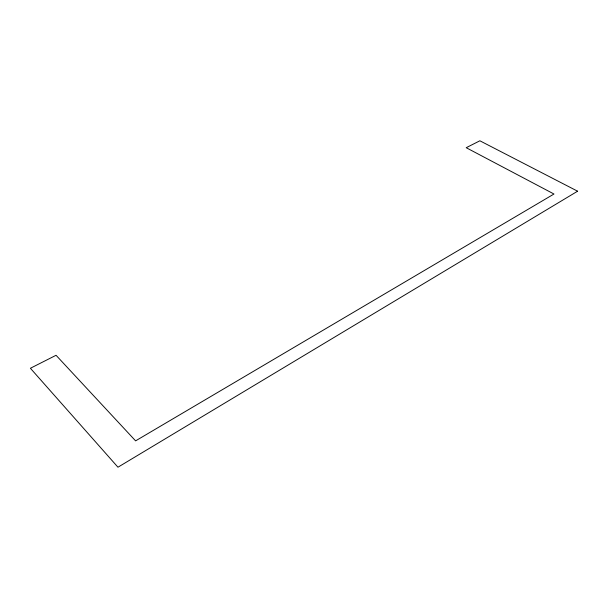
<?xml version="1.0" encoding="UTF-8"?>
<svg xmlns="http://www.w3.org/2000/svg" width="608" height="608" viewBox="0 0 608 608"><rect width="100%" height="100%" fill="white"/><g stroke="black" fill="none" stroke-linecap="round" stroke-linejoin="round"><path stroke-width="0.91" d="M577.6 191.201L117.96 467.21L30.4 368.266L56.05 355.285L135.599 440.861L553.979 194.02L466.207 147.706L479.879 140.79L577.6 191.201"/></g></svg>
